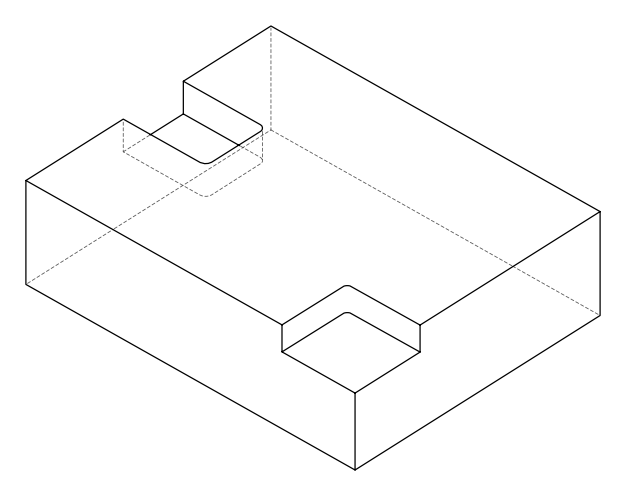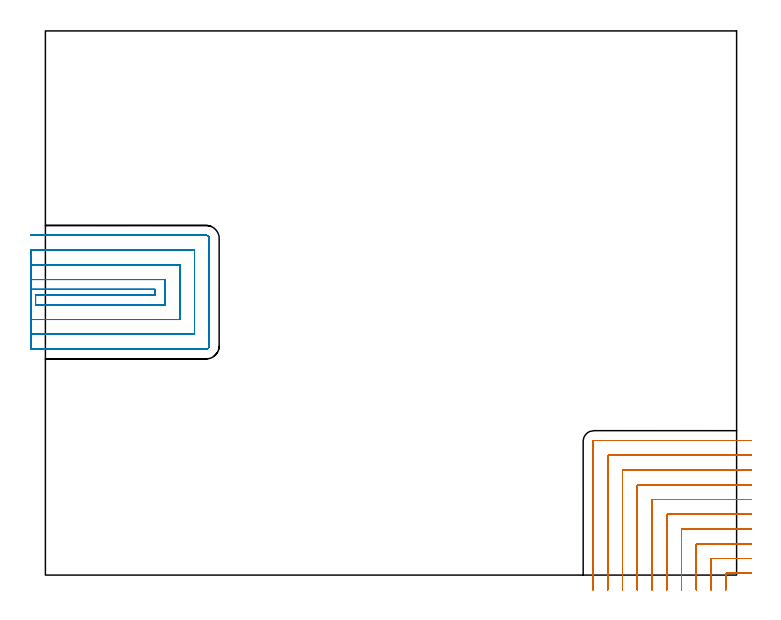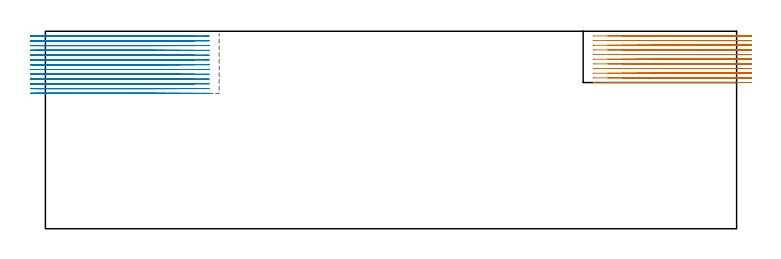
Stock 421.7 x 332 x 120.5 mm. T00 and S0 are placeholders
(PLAN: 2 operations, 0 tool changes, 61.7 min)
(1 MILL_CORNER_NOTCH_RECTANGULAR | CORNER_NOTCH_RECTANGULAR | NXT0201_011 | Follow Part, ap 3, ae 75% | 26.18 min | 257824 mm3)
(2 MILL_SLOT | SLOT_PARTIAL_RECTANGULAR | NXT0201_011 | Follow Part, ap 3, ae 75% | 35.56 min | 326033 mm3)
(TOOL NXT0201_011 | ENDMILL 12mm [2P460-1200-NA 1630] | D12 FL38 Z6)
(OP 1 MILL_CORNER_NOTCH_RECTANGULAR)
G17 G21 G94 G90
T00 M6
G54
G17 G0 G90 X430.7 Y1.1 S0 M3
G43 Z130.5 H1
Z117.654
G94 G1 X427.7 F250.
X415.694 F500.
G3 X415.1 Y0.506 R0.6
G1 Y-6.
Y-9. F250.
G0 Z130.5
X430.7 Y10.1
Z117.654
G1 X427.7
X406.694 F500.
G3 X406.1 Y9.506 R0.6
G1 Y-6.
Y-9. F250.
G0 Z130.5
X430.7 Y19.1
Z117.654
G1 X427.7
X397.695 F500.
G3 X397.1 Y18.505 R0.6
G1 Y-6.
Y-9. F250.
G0 Z130.5
X430.7 Y28.1
Z117.654
G1 X427.7
X388.695 F500.
G3 X388.1 Y27.505 R0.6
G1 Y-6.
Y-9. F250.
G0 Z130.5
X430.7 Y37.1
Z117.654
G1 X427.7
X379.695 F500.
G3 X379.1 Y36.505 R0.6
G1 Y-6.
Y-9. F250.
G0 Z130.5
X430.7 Y46.1
Z117.654
G1 X427.7
X370.696 F500.
G3 X370.1 Y45.504 R0.6
G1 Y-6.
Y-9. F250.
G0 Z130.5
X430.7 Y55.1
Z117.654
G1 X427.7
X361.696 F500.
G3 X361.1 Y54.504 R0.6
G1 Y-6.
Y-9. F250.
G0 Z130.5
X430.7 Y64.1
Z117.654
G1 X427.7
X352.696 F500.
G3 X352.1 Y63.504 R0.6
G1 Y-6.
Y-9. F250.
G0 Z130.5
X430.7 Y73.1
Z117.654
G1 X427.7
X343.696 F500.
G3 X343.1 Y72.504 R0.6
G1 Y-6.
Y-9. F250.
G0 Z130.5
X430.7 Y82.1
Z117.654
G1 X427.7
X334.696 F500.
G3 X334.1 Y81.504 R0.6
G1 Y-6.
Y-9. F250.
G0 Z130.5
X430.7 Y1.1
Z114.809
G1 X427.7
X415.694 F500.
G3 X415.1 Y0.506 R0.6
G1 Y-6.
Y-9. F250.
G0 Z130.5
X430.7 Y10.1
Z114.809
G1 X427.7
X406.694 F500.
G3 X406.1 Y9.506 R0.6
G1 Y-6.
Y-9. F250.
G0 Z130.5
X430.7 Y19.1
Z114.809
G1 X427.7
X397.695 F500.
G3 X397.1 Y18.505 R0.6
G1 Y-6.
Y-9. F250.
G0 Z130.5
X430.7 Y28.1
Z114.809
G1 X427.7
X388.695 F500.
G3 X388.1 Y27.505 R0.6
G1 Y-6.
Y-9. F250.
G0 Z130.5
X430.7 Y37.1
Z114.809
G1 X427.7
X379.695 F500.
G3 X379.1 Y36.505 R0.6
G1 Y-6.
Y-9. F250.
G0 Z130.5
X430.7 Y46.1
Z114.809
G1 X427.7
X370.696 F500.
G3 X370.1 Y45.504 R0.6
G1 Y-6.
Y-9. F250.
G0 Z130.5
X430.7 Y55.1
Z114.809
G1 X427.7
X361.696 F500.
G3 X361.1 Y54.504 R0.6
G1 Y-6.
Y-9. F250.
G0 Z130.5
X430.7 Y64.1
Z114.809
G1 X427.7
X352.696 F500.
G3 X352.1 Y63.504 R0.6
G1 Y-6.
Y-9. F250.
G0 Z130.5
X430.7 Y73.1
Z114.809
G1 X427.7
X343.696 F500.
G3 X343.1 Y72.504 R0.6
G1 Y-6.
Y-9. F250.
G0 Z130.5
X430.7 Y82.1
Z114.809
G1 X427.7
X334.696 F500.
G3 X334.1 Y81.504 R0.6
G1 Y-6.
Y-9. F250.
G0 Z130.5
X430.7 Y1.1
Z111.964
G1 X427.7
X415.694 F500.
G3 X415.1 Y0.506 R0.6
G1 Y-6.
Y-9. F250.
G0 Z130.5
X430.7 Y10.1
Z111.964
G1 X427.7
X406.694 F500.
G3 X406.1 Y9.506 R0.6
G1 Y-6.
Y-9. F250.
G0 Z130.5
X430.7 Y19.1
Z111.964
G1 X427.7
X397.695 F500.
G3 X397.1 Y18.505 R0.6
G1 Y-6.
Y-9. F250.
G0 Z130.5
X430.7 Y28.1
Z111.964
G1 X427.7
X388.695 F500.
G3 X388.1 Y27.505 R0.6
G1 Y-6.
Y-9. F250.
G0 Z130.5
X430.7 Y37.1
Z111.964
G1 X427.7
X379.695 F500.
G3 X379.1 Y36.505 R0.6
G1 Y-6.
Y-9. F250.
G0 Z130.5
X430.7 Y46.1
Z111.964
G1 X427.7
X370.696 F500.
G3 X370.1 Y45.504 R0.6
G1 Y-6.
Y-9. F250.
G0 Z130.5
X430.7 Y55.1
Z111.964
G1 X427.7
X361.696 F500.
G3 X361.1 Y54.504 R0.6
G1 Y-6.
Y-9. F250.
G0 Z130.5
X430.7 Y64.1
Z111.964
G1 X427.7
X352.696 F500.
G3 X352.1 Y63.504 R0.6
G1 Y-6.
Y-9. F250.
G0 Z130.5
X430.7 Y73.1
Z111.964
G1 X427.7
X343.696 F500.
G3 X343.1 Y72.504 R0.6
G1 Y-6.
Y-9. F250.
G0 Z130.5
X430.7 Y82.1
Z111.964
G1 X427.7
X334.696 F500.
G3 X334.1 Y81.504 R0.6
G1 Y-6.
Y-9. F250.
G0 Z130.5
X430.7 Y1.1
Z109.118
G1 X427.7
X415.694 F500.
G3 X415.1 Y0.506 R0.6
G1 Y-6.
Y-9. F250.
G0 Z130.5
X430.7 Y10.1
Z109.118
G1 X427.7
X406.694 F500.
G3 X406.1 Y9.506 R0.6
G1 Y-6.
Y-9. F250.
G0 Z130.5
X430.7 Y19.1
Z109.118
G1 X427.7
X397.695 F500.
G3 X397.1 Y18.505 R0.6
G1 Y-6.
Y-9. F250.
G0 Z130.5
X430.7 Y28.1
Z109.118
G1 X427.7
X388.695 F500.
G3 X388.1 Y27.505 R0.6
G1 Y-6.
Y-9. F250.
G0 Z130.5
X430.7 Y37.1
Z109.118
G1 X427.7
X379.695 F500.
G3 X379.1 Y36.505 R0.6
G1 Y-6.
Y-9. F250.
G0 Z130.5
X430.7 Y46.1
Z109.118
G1 X427.7
X370.696 F500.
G3 X370.1 Y45.504 R0.6
G1 Y-6.
Y-9. F250.
G0 Z130.5
X430.7 Y55.1
Z109.118
G1 X427.7
X361.696 F500.
G3 X361.1 Y54.504 R0.6
G1 Y-6.
Y-9. F250.
G0 Z130.5
X430.7 Y64.1
Z109.118
G1 X427.7
X352.696 F500.
G3 X352.1 Y63.504 R0.6
G1 Y-6.
Y-9. F250.
G0 Z130.5
X430.7 Y73.1
Z109.118
G1 X427.7
X343.696 F500.
G3 X343.1 Y72.504 R0.6
G1 Y-6.
Y-9. F250.
G0 Z130.5
X430.7 Y82.1
Z109.118
G1 X427.7
X334.696 F500.
G3 X334.1 Y81.504 R0.6
G1 Y-6.
Y-9. F250.
G0 Z130.5
X430.7 Y1.1
Z106.273
G1 X427.7
X415.694 F500.
G3 X415.1 Y0.506 R0.6
G1 Y-6.
Y-9. F250.
G0 Z130.5
X430.7 Y10.1
Z106.273
G1 X427.7
X406.694 F500.
G3 X406.1 Y9.506 R0.6
G1 Y-6.
Y-9. F250.
G0 Z130.5
X430.7 Y19.1
Z106.273
G1 X427.7
X397.695 F500.
G3 X397.1 Y18.505 R0.6
G1 Y-6.
Y-9. F250.
G0 Z130.5
X430.7 Y28.1
Z106.273
G1 X427.7
X388.695 F500.
G3 X388.1 Y27.505 R0.6
G1 Y-6.
Y-9. F250.
G0 Z130.5
X430.7 Y37.1
Z106.273
G1 X427.7
X379.695 F500.
G3 X379.1 Y36.505 R0.6
G1 Y-6.
Y-9. F250.
G0 Z130.5
X430.7 Y46.1
Z106.273
G1 X427.7
X370.696 F500.
G3 X370.1 Y45.504 R0.6
G1 Y-6.
Y-9. F250.
G0 Z130.5
X430.7 Y55.1
Z106.273
G1 X427.7
X361.696 F500.
G3 X361.1 Y54.504 R0.6
G1 Y-6.
Y-9. F250.
G0 Z130.5
X430.7 Y64.1
Z106.273
G1 X427.7
X352.696 F500.
G3 X352.1 Y63.504 R0.6
G1 Y-6.
Y-9. F250.
G0 Z130.5
X430.7 Y73.1
Z106.273
G1 X427.7
X343.696 F500.
G3 X343.1 Y72.504 R0.6
G1 Y-6.
Y-9. F250.
G0 Z130.5
X430.7 Y82.1
Z106.273
G1 X427.7
X334.696 F500.
G3 X334.1 Y81.504 R0.6
G1 Y-6.
Y-9. F250.
G0 Z130.5
X430.7 Y1.1
Z103.427
G1 X427.7
X415.694 F500.
G3 X415.1 Y0.506 R0.6
G1 Y-6.
Y-9. F250.
G0 Z130.5
X430.7 Y10.1
Z103.427
G1 X427.7
X406.694 F500.
G3 X406.1 Y9.506 R0.6
G1 Y-6.
Y-9. F250.
G0 Z130.5
X430.7 Y19.1
Z103.427
G1 X427.7
X397.695 F500.
G3 X397.1 Y18.505 R0.6
G1 Y-6.
Y-9. F250.
G0 Z130.5
X430.7 Y28.1
Z103.427
G1 X427.7
X388.695 F500.
G3 X388.1 Y27.505 R0.6
G1 Y-6.
Y-9. F250.
G0 Z130.5
X430.7 Y37.1
Z103.427
G1 X427.7
X379.695 F500.
G3 X379.1 Y36.505 R0.6
G1 Y-6.
Y-9. F250.
G0 Z130.5
X430.7 Y46.1
Z103.427
G1 X427.7
X370.696 F500.
G3 X370.1 Y45.504 R0.6
G1 Y-6.
Y-9. F250.
G0 Z130.5
X430.7 Y55.1
Z103.427
G1 X427.7
X361.696 F500.
G3 X361.1 Y54.504 R0.6
G1 Y-6.
Y-9. F250.
G0 Z130.5
X430.7 Y64.1
Z103.427
G1 X427.7
X352.696 F500.
G3 X352.1 Y63.504 R0.6
G1 Y-6.
Y-9. F250.
G0 Z130.5
X430.7 Y73.1
Z103.427
G1 X427.7
X343.696 F500.
G3 X343.1 Y72.504 R0.6
G1 Y-6.
Y-9. F250.
G0 Z130.5
X430.7 Y82.1
Z103.427
G1 X427.7
X334.696 F500.
G3 X334.1 Y81.504 R0.6
G1 Y-6.
Y-9. F250.
G0 Z130.5
X430.7 Y1.1
Z100.582
G1 X427.7
X415.694 F500.
G3 X415.1 Y0.506 R0.6
G1 Y-6.
Y-9. F250.
G0 Z130.5
X430.7 Y10.1
Z100.582
G1 X427.7
X406.694 F500.
G3 X406.1 Y9.506 R0.6
G1 Y-6.
Y-9. F250.
G0 Z130.5
X430.7 Y19.1
Z100.582
G1 X427.7
X397.695 F500.
G3 X397.1 Y18.505 R0.6
G1 Y-6.
Y-9. F250.
G0 Z130.5
X430.7 Y28.1
Z100.582
G1 X427.7
X388.695 F500.
G3 X388.1 Y27.505 R0.6
G1 Y-6.
Y-9. F250.
G0 Z130.5
X430.7 Y37.1
Z100.582
G1 X427.7
X379.695 F500.
G3 X379.1 Y36.505 R0.6
G1 Y-6.
Y-9. F250.
G0 Z130.5
X430.7 Y46.1
Z100.582
G1 X427.7
X370.696 F500.
G3 X370.1 Y45.504 R0.6
G1 Y-6.
Y-9. F250.
G0 Z130.5
X430.7 Y55.1
Z100.582
G1 X427.7
X361.696 F500.
G3 X361.1 Y54.504 R0.6
G1 Y-6.
Y-9. F250.
G0 Z130.5
X430.7 Y64.1
Z100.582
G1 X427.7
X352.696 F500.
G3 X352.1 Y63.504 R0.6
G1 Y-6.
Y-9. F250.
G0 Z130.5
X430.7 Y73.1
Z100.582
G1 X427.7
X343.696 F500.
G3 X343.1 Y72.504 R0.6
G1 Y-6.
Y-9. F250.
G0 Z130.5
X430.7 Y82.1
Z100.582
G1 X427.7
X334.696 F500.
G3 X334.1 Y81.504 R0.6
G1 Y-6.
Y-9. F250.
G0 Z130.5
X430.7 Y1.1
Z97.736
G1 X427.7
X415.694 F500.
G3 X415.1 Y0.506 R0.6
G1 Y-6.
Y-9. F250.
G0 Z130.5
X430.7 Y10.1
Z97.736
G1 X427.7
X406.694 F500.
G3 X406.1 Y9.506 R0.6
G1 Y-6.
Y-9. F250.
G0 Z130.5
X430.7 Y19.1
Z97.736
G1 X427.7
X397.695 F500.
G3 X397.1 Y18.505 R0.6
G1 Y-6.
Y-9. F250.
G0 Z130.5
X430.7 Y28.1
Z97.736
G1 X427.7
X388.695 F500.
G3 X388.1 Y27.505 R0.6
G1 Y-6.
Y-9. F250.
G0 Z130.5
X430.7 Y37.1
Z97.736
G1 X427.7
X379.695 F500.
G3 X379.1 Y36.505 R0.6
G1 Y-6.
Y-9. F250.
G0 Z130.5
X430.7 Y46.1
Z97.736
G1 X427.7
X370.696 F500.
G3 X370.1 Y45.504 R0.6
G1 Y-6.
Y-9. F250.
G0 Z130.5
X430.7 Y55.1
Z97.736
G1 X427.7
X361.696 F500.
G3 X361.1 Y54.504 R0.6
G1 Y-6.
Y-9. F250.
G0 Z130.5
X430.7 Y64.1
Z97.736
G1 X427.7
X352.696 F500.
G3 X352.1 Y63.504 R0.6
G1 Y-6.
Y-9. F250.
G0 Z130.5
X430.7 Y73.1
Z97.736
G1 X427.7
X343.696 F500.
G3 X343.1 Y72.504 R0.6
G1 Y-6.
Y-9. F250.
G0 Z130.5
X430.7 Y82.1
Z97.736
G1 X427.7
X334.696 F500.
G3 X334.1 Y81.504 R0.6
G1 Y-6.
Y-9. F250.
G0 Z130.5
X430.7 Y1.1
Z94.891
G1 X427.7
X415.694 F500.
G3 X415.1 Y0.506 R0.6
G1 Y-6.
Y-9. F250.
G0 Z130.5
X430.7 Y10.1
Z94.891
G1 X427.7
X406.694 F500.
G3 X406.1 Y9.506 R0.6
G1 Y-6.
Y-9. F250.
G0 Z130.5
X430.7 Y19.1
Z94.891
G1 X427.7
X397.695 F500.
G3 X397.1 Y18.505 R0.6
G1 Y-6.
Y-9. F250.
G0 Z130.5
X430.7 Y28.1
Z94.891
G1 X427.7
X388.695 F500.
G3 X388.1 Y27.505 R0.6
G1 Y-6.
Y-9. F250.
G0 Z130.5
X430.7 Y37.1
Z94.891
G1 X427.7
X379.695 F500.
G3 X379.1 Y36.505 R0.6
G1 Y-6.
Y-9. F250.
G0 Z130.5
X430.7 Y46.1
Z94.891
G1 X427.7
X370.696 F500.
G3 X370.1 Y45.504 R0.6
G1 Y-6.
Y-9. F250.
G0 Z130.5
X430.7 Y55.1
Z94.891
G1 X427.7
X361.696 F500.
G3 X361.1 Y54.504 R0.6
G1 Y-6.
Y-9. F250.
G0 Z130.5
X430.7 Y64.1
Z94.891
G1 X427.7
X352.696 F500.
G3 X352.1 Y63.504 R0.6
G1 Y-6.
Y-9. F250.
G0 Z130.5
X430.7 Y73.1
Z94.891
G1 X427.7
X343.696 F500.
G3 X343.1 Y72.504 R0.6
G1 Y-6.
Y-9. F250.
G0 Z130.5
X430.7 Y82.1
Z94.891
G1 X427.7
X334.696 F500.
G3 X334.1 Y81.504 R0.6
G1 Y-6.
Y-9. F250.
G0 Z130.5
X430.7 Y1.1
Z92.045
G1 X427.7
X415.694 F500.
G3 X415.1 Y0.506 R0.6
G1 Y-6.
Y-9. F250.
G0 Z130.5
X430.7 Y10.1
Z92.045
G1 X427.7
X406.694 F500.
G3 X406.1 Y9.506 R0.6
G1 Y-6.
Y-9. F250.
G0 Z130.5
X430.7 Y19.1
Z92.045
G1 X427.7
X397.695 F500.
G3 X397.1 Y18.505 R0.6
G1 Y-6.
Y-9. F250.
G0 Z130.5
X430.7 Y28.1
Z92.045
G1 X427.7
X388.695 F500.
G3 X388.1 Y27.505 R0.6
G1 Y-6.
Y-9. F250.
G0 Z130.5
X430.7 Y37.1
Z92.045
G1 X427.7
X379.695 F500.
G3 X379.1 Y36.505 R0.6
G1 Y-6.
Y-9. F250.
G0 Z130.5
X430.7 Y46.1
Z92.045
G1 X427.7
X370.696 F500.
G3 X370.1 Y45.504 R0.6
G1 Y-6.
Y-9. F250.
G0 Z130.5
X430.7 Y55.1
Z92.045
G1 X427.7
X361.696 F500.
G3 X361.1 Y54.504 R0.6
G1 Y-6.
Y-9. F250.
G0 Z130.5
X430.7 Y64.1
Z92.045
G1 X427.7
X352.696 F500.
G3 X352.1 Y63.504 R0.6
G1 Y-6.
Y-9. F250.
G0 Z130.5
X430.7 Y73.1
Z92.045
G1 X427.7
X343.696 F500.
G3 X343.1 Y72.504 R0.6
G1 Y-6.
Y-9. F250.
G0 Z130.5
X430.7 Y82.1
Z92.045
G1 X427.7
X334.696 F500.
G3 X334.1 Y81.504 R0.6
G1 Y-6.
Y-9. F250.
G0 Z130.5
X430.7 Y1.1
Z89.2
G1 X427.7
X415.694 F500.
G3 X415.1 Y0.506 R0.6
G1 Y-6.
Y-9. F250.
G0 Z130.5
X430.7 Y10.1
Z89.2
G1 X427.7
X406.694 F500.
G3 X406.1 Y9.506 R0.6
G1 Y-6.
Y-9. F250.
G0 Z130.5
X430.7 Y19.1
Z89.2
G1 X427.7
X397.695 F500.
G3 X397.1 Y18.505 R0.6
G1 Y-6.
Y-9. F250.
G0 Z130.5
X430.7 Y28.1
Z89.2
G1 X427.7
X388.695 F500.
G3 X388.1 Y27.505 R0.6
G1 Y-6.
Y-9. F250.
G0 Z130.5
X430.7 Y37.1
Z89.2
G1 X427.7
X379.695 F500.
G3 X379.1 Y36.505 R0.6
G1 Y-6.
Y-9. F250.
G0 Z130.5
X430.7 Y46.1
Z89.2
G1 X427.7
X370.696 F500.
G3 X370.1 Y45.504 R0.6
G1 Y-6.
Y-9. F250.
G0 Z130.5
X430.7 Y55.1
Z89.2
G1 X427.7
X361.696 F500.
G3 X361.1 Y54.504 R0.6
G1 Y-6.
Y-9. F250.
G0 Z130.5
X430.7 Y64.1
Z89.2
G1 X427.7
X352.696 F500.
G3 X352.1 Y63.504 R0.6
G1 Y-6.
Y-9. F250.
G0 Z130.5
X430.7 Y73.1
Z89.2
G1 X427.7
X343.696 F500.
G3 X343.1 Y72.504 R0.6
G1 Y-6.
Y-9. F250.
G0 Z130.5
X430.7 Y82.1
Z89.2
G1 X427.7
X334.696 F500.
G3 X334.1 Y81.504 R0.6
G1 Y-6.
Y-9. F250.
G0 Z130.5
M5
M2
(OP 2 MILL_SLOT)
G17 G21 G94 G90
T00 M6
G54
G17 G0 G90 X-9. Y174.3 S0 M3
G43 Z130.5 H1
Z117.585
G94 G1 X-6. F250.
X67. F500.
Y170.9
X-6.
Y164.9
X73.
Y180.3
X-6.
X-9. F250.
Y155.9
X-6.
X82. F500.
Y189.3
X-6.
X-9. F250.
Y146.9
X-6.
X91. F500.
Y198.3
X-6.
X-9. F250.
Y137.9
X-6.
X98.1 F500.
G3 X100. Y139.8 R1.9
G1 Y205.4
G3 X98.1 Y207.3 R1.9
G1 X-6.
X-9. F250.
G0 Y174.3 Z114.669
G1 X-6.
X67. F500.
Y170.9
X-6.
Y164.9
X73.
Y180.3
X-6.
X-9. F250.
Y155.9
X-6.
X82. F500.
Y189.3
X-6.
X-9. F250.
Y146.9
X-6.
X91. F500.
Y198.3
X-6.
X-9. F250.
Y137.9
X-6.
X98.1 F500.
G3 X100. Y139.8 R1.9
G1 Y205.4
G3 X98.1 Y207.3 R1.9
G1 X-6.
X-9. F250.
G0 Y174.3 Z111.754
G1 X-6.
X67. F500.
Y170.9
X-6.
Y164.9
X73.
Y180.3
X-6.
X-9. F250.
Y155.9
X-6.
X82. F500.
Y189.3
X-6.
X-9. F250.
Y146.9
X-6.
X91. F500.
Y198.3
X-6.
X-9. F250.
Y137.9
X-6.
X98.1 F500.
G3 X100. Y139.8 R1.9
G1 Y205.4
G3 X98.1 Y207.3 R1.9
G1 X-6.
X-9. F250.
G0 Y174.3 Z108.838
G1 X-6.
X67. F500.
Y170.9
X-6.
Y164.9
X73.
Y180.3
X-6.
X-9. F250.
Y155.9
X-6.
X82. F500.
Y189.3
X-6.
X-9. F250.
Y146.9
X-6.
X91. F500.
Y198.3
X-6.
X-9. F250.
Y137.9
X-6.
X98.1 F500.
G3 X100. Y139.8 R1.9
G1 Y205.4
G3 X98.1 Y207.3 R1.9
G1 X-6.
X-9. F250.
G0 Y174.3 Z105.923
G1 X-6.
X67. F500.
Y170.9
X-6.
Y164.9
X73.
Y180.3
X-6.
X-9. F250.
Y155.9
X-6.
X82. F500.
Y189.3
X-6.
X-9. F250.
Y146.9
X-6.
X91. F500.
Y198.3
X-6.
X-9. F250.
Y137.9
X-6.
X98.1 F500.
G3 X100. Y139.8 R1.9
G1 Y205.4
G3 X98.1 Y207.3 R1.9
G1 X-6.
X-9. F250.
G0 Y174.3 Z103.008
G1 X-6.
X67. F500.
Y170.9
X-6.
Y164.9
X73.
Y180.3
X-6.
X-9. F250.
Y155.9
X-6.
X82. F500.
Y189.3
X-6.
X-9. F250.
Y146.9
X-6.
X91. F500.
Y198.3
X-6.
X-9. F250.
Y137.9
X-6.
X98.1 F500.
G3 X100. Y139.8 R1.9
G1 Y205.4
G3 X98.1 Y207.3 R1.9
G1 X-6.
X-9. F250.
G0 Y174.3 Z100.092
G1 X-6.
X67. F500.
Y170.9
X-6.
Y164.9
X73.
Y180.3
X-6.
X-9. F250.
Y155.9
X-6.
X82. F500.
Y189.3
X-6.
X-9. F250.
Y146.9
X-6.
X91. F500.
Y198.3
X-6.
X-9. F250.
Y137.9
X-6.
X98.1 F500.
G3 X100. Y139.8 R1.9
G1 Y205.4
G3 X98.1 Y207.3 R1.9
G1 X-6.
X-9. F250.
G0 Y174.3 Z97.177
G1 X-6.
X67. F500.
Y170.9
X-6.
Y164.9
X73.
Y180.3
X-6.
X-9. F250.
Y155.9
X-6.
X82. F500.
Y189.3
X-6.
X-9. F250.
Y146.9
X-6.
X91. F500.
Y198.3
X-6.
X-9. F250.
Y137.9
X-6.
X98.1 F500.
G3 X100. Y139.8 R1.9
G1 Y205.4
G3 X98.1 Y207.3 R1.9
G1 X-6.
X-9. F250.
G0 Y174.3 Z94.262
G1 X-6.
X67. F500.
Y170.9
X-6.
Y164.9
X73.
Y180.3
X-6.
X-9. F250.
Y155.9
X-6.
X82. F500.
Y189.3
X-6.
X-9. F250.
Y146.9
X-6.
X91. F500.
Y198.3
X-6.
X-9. F250.
Y137.9
X-6.
X98.1 F500.
G3 X100. Y139.8 R1.9
G1 Y205.4
G3 X98.1 Y207.3 R1.9
G1 X-6.
X-9. F250.
G0 Y174.3 Z91.346
G1 X-6.
X67. F500.
Y170.9
X-6.
Y164.9
X73.
Y180.3
X-6.
X-9. F250.
Y155.9
X-6.
X82. F500.
Y189.3
X-6.
X-9. F250.
Y146.9
X-6.
X91. F500.
Y198.3
X-6.
X-9. F250.
Y137.9
X-6.
X98.1 F500.
G3 X100. Y139.8 R1.9
G1 Y205.4
G3 X98.1 Y207.3 R1.9
G1 X-6.
X-9. F250.
G0 Y174.3 Z88.431
G1 X-6.
X67. F500.
Y170.9
X-6.
Y164.9
X73.
Y180.3
X-6.
X-9. F250.
Y155.9
X-6.
X82. F500.
Y189.3
X-6.
X-9. F250.
Y146.9
X-6.
X91. F500.
Y198.3
X-6.
X-9. F250.
Y137.9
X-6.
X98.1 F500.
G3 X100. Y139.8 R1.9
G1 Y205.4
G3 X98.1 Y207.3 R1.9
G1 X-6.
X-9. F250.
G0 Y174.3 Z85.515
G1 X-6.
X67. F500.
Y170.9
X-6.
Y164.9
X73.
Y180.3
X-6.
X-9. F250.
Y155.9
X-6.
X82. F500.
Y189.3
X-6.
X-9. F250.
Y146.9
X-6.
X91. F500.
Y198.3
X-6.
X-9. F250.
Y137.9
X-6.
X98.1 F500.
G3 X100. Y139.8 R1.9
G1 Y205.4
G3 X98.1 Y207.3 R1.9
G1 X-6.
X-9. F250.
G0 Y174.3 Z82.6
G1 X-6.
X67. F500.
Y170.9
X-6.
Y164.9
X73.
Y180.3
X-6.
X-9. F250.
Y155.9
X-6.
X82. F500.
Y189.3
X-6.
X-9. F250.
Y146.9
X-6.
X91. F500.
Y198.3
X-6.
X-9. F250.
Y137.9
X-6.
X98.1 F500.
G3 X100. Y139.8 R1.9
G1 Y205.4
G3 X98.1 Y207.3 R1.9
G1 X-6.
X-9. F250.
G0 Z130.5
M5
M2
